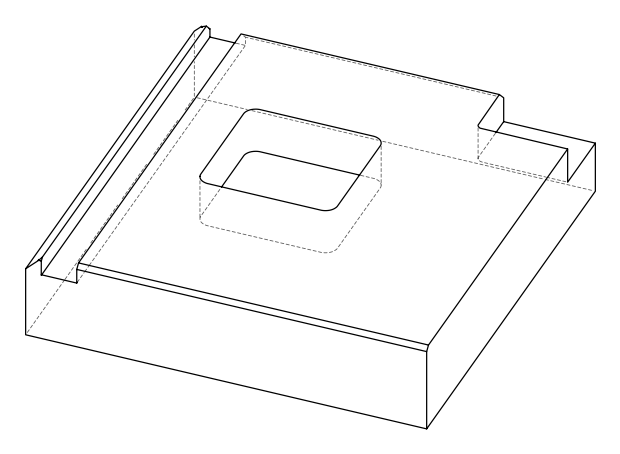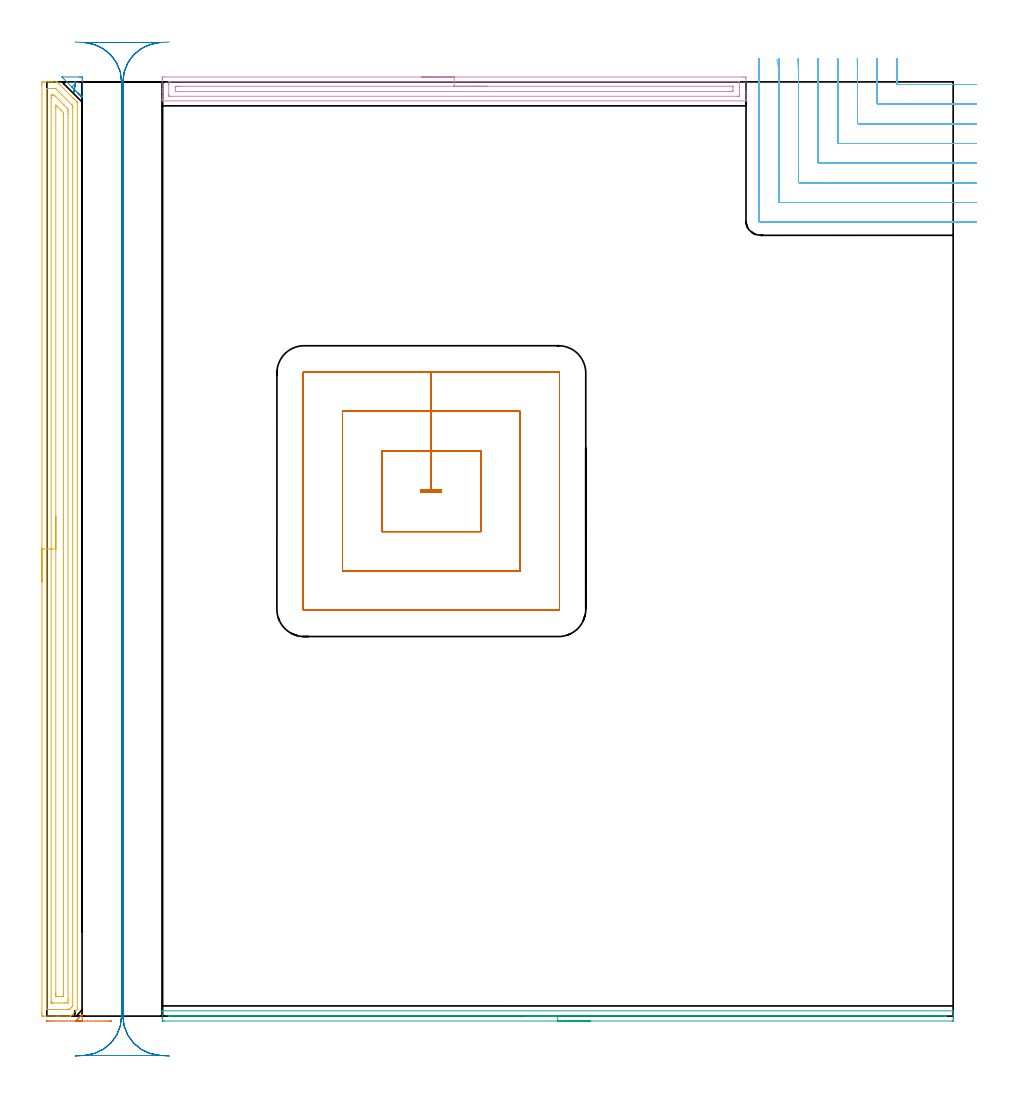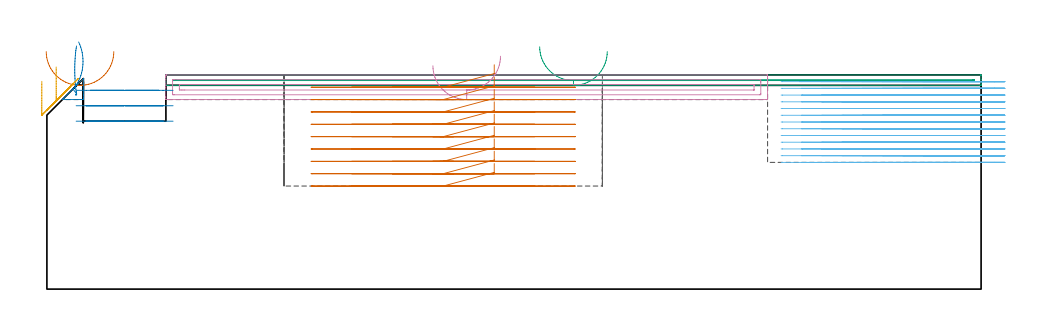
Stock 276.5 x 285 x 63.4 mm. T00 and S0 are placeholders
(PLAN: 8 operations, 3 tool changes, 53.4 min)
(1 AREA_MILL | FG_CHAMFER_SURFACE | UGT0205_001 | 0.16 min | 44 mm3)
(2 AREA_MILL_1 | FG_CHAMFER_SURFACE_1 | UGT0205_001 | 0.24 min | 387 mm3)
(3 AREA_MILL_2 | FG_CHAMFER_SURFACE_2 | UGT0205_001 | 4 min | 1171 mm3)
(4 AREA_MILL_3 | FG_CHAMFER_SURFACE_3 | UGT0205_001 | 4.47 min | 4991 mm3)
(5 AREA_MILL_4 | FG_CHAMFER_SURFACE_4 | UGT0205_001 | 9.31 min | 19926 mm3)
(6 MILL_CORNER_NOTCH_RECTANGULAR | CORNER_NOTCH_RECTANGULAR | NXT0201_009 | Follow Part, ap 2, ae 75% | 17.67 min | 76385 mm3)
(7 MILL_RECTANGULAR_POCKET | POCKET_RECTANGULAR_STRAIGHT | NXT0201_012 | Follow Part, ap 4, ae 75% | 13.41 min | 272989 mm3)
(8 MILL_RECTANGULAR_SLOT | SLOT_RECTANGULAR | UGT0201_106 | Follow Part, ap 6, ae 75% | 4.09 min | 94850 mm3)
(TOOL UGT0205_001 | Chamfer Mill 20 x 3 x 45 deg. | D20 FL50 Z2)
(TOOL NXT0201_009 | ENDMILL 8mm [2P460-0800-NA 1630] | D8 FL26 Z6)
(TOOL NXT0201_012 | ENDMILL 16mm [2P460-1600-NA 1630] | D16 FL38 Z6)
(TOOL UGT0201_106 | End Mill 24 mm | D24 FL25 Z2)
(OP 1 AREA_MILL)
G17 G21 G94 G90
T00 M6
G54
G17 G0 G90 X19.8 Y-1.5 S1061 M3
G43 Z73.4 H0
Z70.3
G94 G1 X19.762 Z69.428 F250.
X19.648 Z68.563
X19.459 Z67.712
X19.197 Z66.88
X18.863 Z66.074
X18.46 Z65.3
X17.992 Z64.564
X17.461 Z63.872
X16.871 Z63.229
X16.228 Z62.639
X15.536 Z62.108
X14.8 Z61.64
X14.026 Z61.237
X13.22 Z60.903
X12.388 Z60.641
X11.537 Z60.452
X10.672 Z60.338
X9.8 Z60.3
X9.016
X8.817 Y-1.495 Z60.303
X8.872 Y-1.435 Z60.363
X9.059 Y-1.241 Z60.559
X9.169 Y-1.132 Z60.668
X9.308 Y-0.992 Z60.805
X9.356 Y-0.945 Z60.854
X9.556 Y-0.745 Z61.054
X9.603 Y-0.697 Z61.1
X9.652 Y-0.649 Z61.15
X9.852 Y-0.45 Z61.349
X9.899 Y-0.402 Z61.395
X9.948 Y-0.354 Z61.445
X10.147 Y-0.155 Z61.644
X10.195 Y-0.107 Z61.69
X10.245 Y-0.058 Z61.741
X10.391 Y0.088 Z61.888
X10.497 Y0.188 Z61.988
X10.57 Y0.254 Z62.053
X10.689 Y0.328 Z62.127
X10.793 Y0.389 Z62.186
X10.798 Y0.333 Z62.131
X10.799 Y0.188 Z61.987
X10.8 Y0.041 Z61.839
Y-1.437 Z60.362
X10.79 Y-1.495 Z60.304
X10.784 Y-1.5 Z60.3
X10.689
X9.8
X8.928 Z60.338
X8.064 Z60.452
X7.212 Z60.641
X6.38 Z60.903
X5.574 Z61.237
X4.8 Z61.64
X4.064 Z62.109
X3.372 Z62.64
X2.729 Z63.229
X2.14 Z63.872
X1.609 Z64.564
X1.14 Z65.3
X0.737 Z66.074
X0.403 Z66.88
X0.141 Z67.712
X-0.048 Z68.564
X-0.162 Z69.429
X-0.2 Z70.3
G0 Z73.4
M5
M2
(OP 2 AREA_MILL_1)
G17 G21 G94 G90
T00 M6
G54
G17 G0 G90 X9.391 Y281.709 S1061 M3
G43 Z73.4 H0
Z73.138
G94 G1 X9.725 Y281.375 Z72.405 F250.
X10.012 Y281.088 Z71.633
X10.251 Y280.849 Z70.828
X10.439 Y280.661 Z69.998
X10.575 Y280.525 Z69.147
X10.659 Y280.441 Z68.282
X10.689 Y280.412 Z67.411
X10.664 Y280.436 Z66.539
X10.587 Y280.513 Z65.674
X10.456 Y280.644 Z64.821
X10.273 Y280.827 Z63.988
X10.04 Y281.06 Z63.181
X9.757 Y281.343 Z62.405
X9.428 Y281.672 Z61.667
X9.055 Y282.045 Z60.972
X8.641 Y282.459 Z60.327
X8.188 Y282.912 Z59.734
X7.7 Y283.4 Z59.2
X4.761 Y286.34 Z56.259
X4.621 Y286.486 Z56.111
X4.613 Y286.497 Z56.1
X4.756 Y286.5
X9.89
X10.345
X10.796 Y286.496 Z56.098
X10.797 Y286.495 Z56.1
X10.8 Y286.045 Z56.548
Y285.191 Z57.408
X10.799 Y280.328 Z62.272
X10.792 Y280.311 Z62.289
X10.79 Y280.309 Z62.29
X7.7 Y283.4 Z59.2
X8.794 Y284.775 Z57.825
X8.757 Y284.805 Z57.795
X8.67 Y284.884 Z57.716
X8.582 Y284.968 Z57.632
X8.512 Y285.038 Z57.562
X8.497 Y285.054 Z57.546
X8.486 Y285.07 Z57.53
X8.483 Y285.079 Z57.521
X8.488 Y285.081 Z57.519
X8.582 Y285.085 Z57.515
X8.66
X8.763 Y285.081 Z57.519
X8.784 Y285.079 Z57.521
X8.791 Y285.07 Z57.53
X8.797 Y285.051 Z57.549
X8.799 Y285.03 Z57.57
X8.8 Y284.945 Z57.655
X8.798 Y284.842 Z57.758
X8.795 Y284.782 Z57.818
X8.794 Y284.775 Z57.825
X8.685 Y284.19 Z58.464
X8.587 Y283.662 Z59.151
X8.5 Y283.195 Z59.883
X8.425 Y282.793 Z60.653
X8.362 Y282.458 Z61.456
X8.313 Y282.193 Z62.286
X8.277 Y282. Z63.136
X8.255 Y281.881 Z64.
X8.247 Y281.836 Z64.871
X8.252 Y281.866 Z65.743
X8.272 Y281.971 Z66.609
X8.305 Y282.149 Z67.462
X8.352 Y282.4 Z68.296
X8.412 Y282.722 Z69.105
X8.484 Y283.111 Z69.882
X8.569 Y283.566 Z70.622
X8.665 Y284.082 Z71.319
X8.772 Y284.656 Z71.967
G0 Z73.4
M5
M2
(OP 3 AREA_MILL_2)
G17 G21 G94 G90
T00 M6
G54
G17 G0 G90 X165.85 Y-1.5 S1061 M3
G43 Z73.4 H0
Z70.3
G94 G1 X165.812 Z69.428 F250.
X165.698 Z68.564
X165.509 Z67.712
X165.247 Z66.88
X164.913 Z66.074
X164.51 Z65.3
X164.042 Z64.564
X163.51 Z63.872
X162.921 Z63.229
X162.278 Z62.64
X161.586 Z62.109
X160.85 Z61.64
X160.076 Z61.237
X159.27 Z60.903
X158.438 Z60.641
X157.586 Z60.452
X156.722 Z60.338
X155.85 Z60.3
X35.806
X35.488 Y-1.499 Z60.301
X35.235 Y-1.494 Z60.304
X35.205 Y-1.491 Z60.306
X35.2 Y-1.251 Z60.546
Y-0.695 Z61.102
Y-0.384 Z61.412
Y0.239 Z62.038
Y1.421 Z63.22
X35.201 Y1.511 Z63.303
X35.204 Y1.555 Z63.347
X35.21 Y1.597 Z63.388
X35.36 Y1.6 Z63.4
X276.34
X276.49 Y1.597 Z63.388
X276.497 Y1.512 Z63.304
X276.5 Y1.421 Z63.22
Y0.239 Z62.038
Y-0.384 Z61.412
Y-0.695 Z61.102
X276.497 Y-1.251 Z60.546
X276.495 Y-1.491 Z60.306
X276.465 Y-1.494 Z60.304
X276.212 Y-1.5 Z60.3
X155.85
Y-0.086 Z61.714
X37.591 Y-0.085 Z61.715
X37.283 Y-0.084 Z61.716
X37.232 Y-0.081 Z61.719
X37.212 Y-0.079 Z61.721
X37.21 Y-0.07 Z61.73
X37.204 Y-0.007 Z61.793
X37.21 Y0.179 Z61.979
X37.395 Y0.182 Z61.982
X37.591 Y0.184 Z61.984
X37.898 Y0.185 Z61.985
X38.177 Y0.186 Z61.986
X274.109 Y0.185 Z61.985
X274.417 Y0.184 Z61.984
X274.468 Y0.181 Z61.981
X274.488 Y0.179 Z61.979
X274.491 Y0.17 Z61.97
X274.498 Y0.105 Z61.905
X274.496 Y-0.048 Z61.752
X274.492 Y-0.074 Z61.726
X274.489 Y-0.079 Z61.721
X274.475 Y-0.081 Z61.719
X274.388 Y-0.084 Z61.716
X274.109 Y-0.085 Z61.715
X273.802 Y-0.086 Z61.714
X155.85
X154.978 Z61.752
X154.114 Z61.866
X153.262 Z62.055
X152.43 Z62.317
X151.624 Z62.651
X150.85 Z63.054
X150.114 Z63.523
X149.422 Z64.054
X148.779 Z64.643
X148.19 Z65.286
X147.658 Z65.979
X147.19 Z66.714
X146.787 Z67.488
X146.453 Z68.294
X146.191 Z69.126
X146.002 Z69.978
X145.888 Z70.843
X145.85 Z71.714
G0 Z73.4
M5
M2
(OP 4 AREA_MILL_3)
G17 G21 G94 G90
T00 M6
G54
G17 G0 G90 X114.25 Y286.5 S1061 M3
G43 Z73.4 H0
Z66.1
G94 G1 X114.288 Z65.228 F250.
X114.402 Z64.364
X114.591 Z63.512
X114.853 Z62.68
X115.187 Z61.874
X115.59 Z61.1
X116.058 Z60.364
X116.59 Z59.672
X117.179 Z59.029
X117.822 Z58.44
X118.514 Z57.909
X119.25 Z57.44
X120.024 Z57.037
X120.83 Z56.703
X121.662 Z56.441
X122.513 Z56.252
X123.378 Z56.138
X124.25 Z56.1
X212.138
X212.683 Y286.499 Z56.101
X213.223 Y286.494 Z56.103
X213.292 Y286.491 Z56.106
X213.3 Y285.958 Z56.639
Y282.406 Z60.188
Y281.856 Z60.741
Y281.518 Z61.078
Y280.968 Z61.628
Y280.63 Z61.965
Y279.953 Z62.646
Y279.613 Z62.986
Y279.237 Z63.354
X213.291 Y279.203 Z63.388
X213.13 Y279.2 Z63.4
X35.37
X35.21 Y279.203 Z63.388
X35.207 Y279.236 Z63.356
X35.2 Y279.613 Z62.987
Y279.954 Z62.646
Y280.63 Z61.965
Y281.856 Z60.741
Y282.406 Z60.188
Y283.019 Z59.576
Y285.683 Z56.914
X35.202 Y285.958 Z56.639
X35.208 Y286.491 Z56.106
X35.277 Y286.494 Z56.103
X35.817 Y286.5 Z56.1
X124.25
Y285.086 Z57.514
X210.897 Y285.085 Z57.515
X211.29 Y285.07 Z57.53
X211.299 Y284.67 Z57.93
X211.3 Y281.518 Z61.082
X211.299 Y281.118 Z61.482
X211.29 Y280.63 Z61.97
X210.912 Y280.615 Z61.985
X210.897 Y280.614 Z61.986
X37.603 Y280.615 Z61.985
X37.21 Y280.63 Z61.97
X37.201 Y281.03 Z61.57
X37.2 Y284.182 Z58.418
X37.201 Y284.582 Z58.018
X37.21 Y285.07 Z57.53
X37.588 Y285.085 Z57.515
X37.603 Y285.086 Z57.514
X124.25
Y283.671 Z58.929
X209.11
X209.237 Y283.67 Z58.93
X209.281 Y283.667 Z58.933
X209.287 Y283.666 Z58.934
X209.291 Y283.653 Z58.947
X209.296 Y283.608 Z58.992
X209.299 Y283.483 Z59.117
Y282.406 Z60.194
X209.297 Y282.22 Z60.38
X209.29 Y282.036 Z60.564
X209.11 Y282.034 Z60.566
X208.595 Y282.03 Z60.57
X208.217 Y282.029 Z60.571
X207.703 Y282.028 Z60.572
X39.39 Y282.029 Z60.571
X39.263 Y282.03 Z60.57
X39.219 Y282.033 Z60.567
X39.213 Y282.034 Z60.566
X39.209 Y282.047 Z60.553
X39.204 Y282.092 Z60.508
X39.201 Y282.217 Z60.383
Y283.294 Z59.306
X39.203 Y283.48 Z59.12
X39.21 Y283.664 Z58.936
X39.39 Y283.666 Z58.934
X39.905 Y283.67 Z58.93
X40.283 Y283.671 Z58.929
X40.797 Y283.672 Z58.928
X124.25 Y283.671 Z58.929
X125.122 Z58.967
X125.986 Z59.08
X126.838 Z59.269
X127.67 Z59.532
X128.476 Z59.865
X129.25 Z60.268
X129.986 Z60.737
X130.678 Z61.268
X131.321 Z61.857
X131.91 Z62.501
X132.441 Z63.193
X132.91 Z63.929
X133.313 Z64.702
X133.647 Z65.508
X133.909 Z66.34
X134.098 Z67.192
X134.212 Z68.057
X134.25 Z68.929
G0 Z73.4
M5
M2
(OP 5 AREA_MILL_4)
G17 G21 G94 G90
T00 M6
G54
G17 G0 G90 X-1.5 Y132.5 S1061 M3
G43 Z73.4 H0
Z61.5
G94 G1 Y132.538 Z60.628 F250.
Y132.652 Z59.764
Y132.841 Z58.912
Y133.103 Z58.08
Y133.437 Z57.274
Y133.84 Z56.5
Y134.308 Z55.764
Y134.84 Z55.072
Y135.429 Z54.429
Y136.072 Z53.84
Y136.764 Z53.308
Y137.5 Z52.84
Y138.274 Z52.437
Y139.08 Z52.103
Y139.912 Z51.841
Y140.764 Z51.652
Y141.628 Z51.538
Y142.5 Z51.5
Y284.03
X-1.499 Y284.395 Z51.501
X-1.493 Y284.915 Z51.503
X-1.491 Y284.992 Z51.505
X-0.976 Y285. Z52.019
X-0.691 Z52.304
X-0.09 Z52.904
X0.481 Z53.478
X0.797 Z53.793
X1.368 Z54.364
X1.683 Z54.678
X2.999 Z55.998
X3.096 Y284.999 Z56.094
X3.109 Y284.99 Z56.107
X3.308 Y284.792 Z56.307
X3.408 Y284.692 Z56.407
X7.948 Y280.152 Z60.948
X8.333 Y279.769 Z61.329
X8.818 Y279.282 Z61.818
X9.061 Y279.04 Z62.058
X9.22 Y278.883 Z62.215
X9.255 Y278.844 Z62.251
X9.296 Y278.795 Z62.289
X9.3 Y278.595 Z62.3
Y2.39
X9.293 Y1.998 Z62.293
X9.273 Y1.973 Z62.273
X7.608 Y0.308 Z60.607
X7.446 Y0.145 Z60.443
X7.31 Y0.01 Z60.307
X7.296 Y0.001 Z60.294
X6.973 Y0. Z59.973
X6.117 Z59.111
X4.028 Z57.025
X3.457 Z56.451
X2.856 Z55.851
X-0.976 Y0.001 Z52.021
X-1.208 Y0.003 Z51.789
X-1.492 Y0.008 Z51.506
X-1.494 Y0.084 Z51.504
X-1.498 Y0.605 Z51.502
X-1.5 Y1.132 Z51.5
Y142.5
X-0.086 Z52.914
Y282.606
X-0.084 Y282.832 Z52.916
X-0.081 Y282.943 Z52.919
X-0.079 Y282.989 Z52.921
X0.022 Y282.992 Z53.022
X0.411 Y282.999 Z53.411
X2.184 Z55.184
X2.57 Y282.994 Z55.57
X2.625 Y282.99 Z55.625
X2.655 Y282.983 Z55.655
X2.684 Y282.957 Z55.684
X2.803 Y282.844 Z55.803
X3.04 Y282.61 Z56.04
X7.502 Y278.148 Z60.502
X7.669 Y277.977 Z60.669
X7.801 Y277.838 Z60.801
X7.879 Y277.754 Z60.879
X7.88 Y277.703 Z60.88
X7.886 Y277.26 Z60.886
Y3.286
X7.879 Y3.065 Z60.879
X7.75 Y2.912 Z60.75
X7.563 Y2.719 Z60.563
X7.24 Y2.39 Z60.24
X7.121 Y2.271 Z60.121
X7.003 Y2.156 Z60.003
X6.869 Y2.031 Z59.869
X6.845 Y2.01 Z59.845
X6.816 Y2.006 Z59.816
X6.753 Y2.003 Z59.753
X6.503 Y2. Z59.503
X0.297 Y2.001 Z53.297
X0.052 Y2.005 Z53.052
X-0.045 Y2.009 Z52.955
X-0.079 Y2.013 Z52.921
X-0.081 Y2.059 Z52.919
X-0.084 Y2.167 Z52.916
X-0.086 Y2.386 Z52.914
Y142.5
X1.328 Z54.328
X1.329 Y279.933 Z54.329
X1.331 Y280.288 Z54.331
X1.336 Y280.825 Z54.336
X1.343 Y280.99 Z54.343
X1.513 Y280.997 Z54.513
X1.683 Y280.998 Z54.683
X1.857 Y280.996 Z54.857
X2.2 Y280.989 Z55.2
X2.372 Y280.825 Z55.372
X2.57 Y280.63 Z55.57
X3.268 Y279.933 Z56.268
X5.23 Y277.971 Z58.23
X5.944 Y277.256 Z58.944
X6.117 Y277.079 Z59.117
X6.465 Y276.715 Z59.465
X6.468 Y276.363 Z59.468
X6.47 Y276.007 Z59.47
X6.471 Y275.471 Z59.471
X6.472 Y275.113 Z59.472
X6.471 Y5.067 Z59.471
X6.47 Y4.711 Z59.47
X6.466 Y4.175 Z59.466
X6.465 Y4.09 Z59.465
X6.419 Y4.031 Z59.419
X6.281 Y4.009 Z59.281
X6.117 Y4.005 Z59.117
X5.403 Y4. Z58.403
X5.23 Z58.23
X3.63 Z56.63
X1.857 Z54.857
X1.683 Y4.002 Z54.683
X1.51 Y4.005 Z54.51
X1.395 Y4.01 Z54.395
X1.335 Y4.021 Z54.335
X1.333 Y4.056 Z54.333
X1.331 Y4.175 Z54.331
X1.329 Y4.532 Z54.329
X1.328 Y142.5 Z54.328
X2.743 Z55.743
Y277.081
X2.744 Y277.256 Z55.744
X2.75 Y277.967 Z55.75
X3.457 Y277.293 Z56.457
X3.495 Y277.256 Z56.495
X4.343 Y276.407 Z57.343
X4.386 Y276.363 Z57.386
X5.05 Y275.652 Z58.05
X5.057 Y274.578 Z58.057
Y6.852
X5.055 Y6.136 Z58.055
X5.052 Y6.032 Z58.052
X5.05 Y6.01 Z58.05
X5.03 Y6.007 Z58.03
X4.978 Y6.004 Z57.978
X4.766 Y6.001 Z57.766
X3.02 Z56.02
X2.823 Y6.003 Z55.823
X2.773 Y6.006 Z55.773
X2.753 Y6.01 Z55.753
X2.749 Y6.021 Z55.749
X2.748 Y6.088 Z55.748
X2.743 Y6.678 Z55.743
Y6.852
Y142.5
Y143.372 Z55.781
Y144.236 Z55.895
Y145.088 Z56.083
Y145.92 Z56.346
Y146.726 Z56.68
Y147.5 Z57.082
Y148.236 Z57.551
Y148.928 Z58.082
Y149.571 Z58.672
Y150.16 Z59.315
Y150.692 Z60.007
Y151.16 Z60.743
Y151.563 Z61.516
Y151.897 Z62.322
Y152.159 Z63.154
Y152.348 Z64.006
Y152.462 Z64.871
Y152.5 Z65.743
G0 Z73.4
M5
M2
(OP 6 MILL_CORNER_NOTCH_RECTANGULAR)
G17 G21 G94 G90
T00 M6
G54
G17 G0 G90 X259.217 Y291.999 S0 M3
G43 Z73.4 H1
Z61.408
G94 G1 X259.288 Y289. F250.
G2 X259.3 Y287.999 R42. F500.
G1 Y284.597
G3 X259.697 Y284.2 R0.4
G1 X280.5
X283.5 F250.
G0 Z73.4
X253.203 Y291.999
Z61.408
G1 X253.286 Y289.
G2 X253.3 Y287.999 R36. F500.
G1 Y278.597
G3 X253.697 Y278.2 R0.4
G1 X280.5
X283.5 F250.
G0 Z73.4
X247.183 Y291.998
Z61.408
G1 X247.283 Y289.
G2 X247.3 Y287.999 R30. F500.
G1 Y272.597
G3 X247.697 Y272.2 R0.4
G1 X280.5
X283.5 F250.
G0 Z73.4
X241.154 Y291.997
Z61.408
G1 X241.279 Y289.
G2 X241.3 Y287.999 R24. F500.
G1 Y266.597
G3 X241.697 Y266.2 R0.4
G1 X280.5
X283.5 F250.
G0 Z73.4
X235.105 Y291.995
Z61.408
G1 X235.272 Y289.
G2 X235.3 Y287.999 R18. F500.
G1 Y260.597
G3 X235.697 Y260.2 R0.4
G1 X280.5
X283.5 F250.
G0 Z73.4
X229.008 Y291.99
Z61.408
G1 X229.258 Y289.
G2 X229.3 Y287.999 R12. F500.
G1 Y254.597
G3 X229.697 Y254.2 R0.4
G1 X280.5
X283.5 F250.
G0 Z73.4
X222.716 Y291.958
Z61.408
G1 X223.216 Y289.
G2 X223.3 Y287.999 R6. F500.
G1 Y248.597
G3 X223.697 Y248.2 R0.4
G1 X280.5
X283.5 F250.
G0 Z73.4
X217.3 Y290.999
Z61.408
G1 Y287.999
Y242.598 F500.
G3 X217.698 Y242.2 R0.4
G1 X280.5
X283.5 F250.
G0 Z73.4
X259.297 Y292.
Z59.416
G1 X259.3 Y289.
Y288.959 F500.
Y284.597
G3 X259.697 Y284.2 R0.4
G1 X280.5
X283.5 F250.
G0 Z73.4
X253.297 Y292.
Z59.416
G1 X253.3 Y289.
Y288.959 F500.
Y278.597
G3 X253.697 Y278.2 R0.4
G1 X280.5
X283.5 F250.
G0 Z73.4
X247.296 Y292.
Z59.416
G1 X247.3 Y289.
Y288.959 F500.
Y272.597
G3 X247.697 Y272.2 R0.4
G1 X280.5
X283.5 F250.
G0 Z73.4
X241.295 Y292.
Z59.416
G1 X241.3 Y289.
Y288.959 F500.
Y266.597
G3 X241.697 Y266.2 R0.4
G1 X280.5
X283.5 F250.
G0 Z73.4
X235.293 Y292.
Z59.416
G1 X235.3 Y289.
Y288.959 F500.
Y260.597
G3 X235.697 Y260.2 R0.4
G1 X280.5
X283.5 F250.
G0 Z73.4
X229.29 Y292.
Z59.416
G1 X229.3 Y289.
Y288.959 F500.
Y254.597
G3 X229.697 Y254.2 R0.4
G1 X280.5
X283.5 F250.
G0 Z73.4
X223.279 Y292.
Z59.416
G1 X223.3 Y289.
Y288.959 F500.
Y248.597
G3 X223.697 Y248.2 R0.4
G1 X280.5
X283.5 F250.
G0 Z73.4
X217.3 Y291.959
Z59.416
G1 Y288.959
Y242.598 F500.
G3 X217.698 Y242.2 R0.4
G1 X280.5
X283.5 F250.
G0 Z73.4
X259.3 Y292.
Z57.423
G1 Y289.
Y284.597 F500.
G3 X259.697 Y284.2 R0.4
G1 X280.5
X283.5 F250.
G0 Z73.4
X253.3 Y292.
Z57.423
G1 Y289.
Y278.597 F500.
G3 X253.697 Y278.2 R0.4
G1 X280.5
X283.5 F250.
G0 Z73.4
X247.3 Y292.
Z57.423
G1 Y289.
Y272.597 F500.
G3 X247.697 Y272.2 R0.4
G1 X280.5
X283.5 F250.
G0 Z73.4
X241.3 Y292.
Z57.423
G1 Y289.
Y266.597 F500.
G3 X241.697 Y266.2 R0.4
G1 X280.5
X283.5 F250.
G0 Z73.4
X235.3 Y292.
Z57.423
G1 Y289.
Y260.597 F500.
G3 X235.697 Y260.2 R0.4
G1 X280.5
X283.5 F250.
G0 Z73.4
X229.3 Y292.
Z57.423
G1 Y289.
Y254.597 F500.
G3 X229.697 Y254.2 R0.4
G1 X280.5
X283.5 F250.
G0 Z73.4
X223.3 Y292.
Z57.423
G1 Y289.
Y248.597 F500.
G3 X223.697 Y248.2 R0.4
G1 X280.5
X283.5 F250.
G0 Z73.4
X217.3 Y292.
Z57.423
G1 Y289.
Y242.598 F500.
G3 X217.698 Y242.2 R0.4
G1 X280.5
X283.5 F250.
G0 Z73.4
X259.3 Y292.
Z55.431
G1 Y289.
Y284.597 F500.
G3 X259.697 Y284.2 R0.4
G1 X280.5
X283.5 F250.
G0 Z73.4
X253.3 Y292.
Z55.431
G1 Y289.
Y278.597 F500.
G3 X253.697 Y278.2 R0.4
G1 X280.5
X283.5 F250.
G0 Z73.4
X247.3 Y292.
Z55.431
G1 Y289.
Y272.597 F500.
G3 X247.697 Y272.2 R0.4
G1 X280.5
X283.5 F250.
G0 Z73.4
X241.3 Y292.
Z55.431
G1 Y289.
Y266.597 F500.
G3 X241.697 Y266.2 R0.4
G1 X280.5
X283.5 F250.
G0 Z73.4
X235.3 Y292.
Z55.431
G1 Y289.
Y260.597 F500.
G3 X235.697 Y260.2 R0.4
G1 X280.5
X283.5 F250.
G0 Z73.4
X229.3 Y292.
Z55.431
G1 Y289.
Y254.597 F500.
G3 X229.697 Y254.2 R0.4
G1 X280.5
X283.5 F250.
G0 Z73.4
X223.3 Y292.
Z55.431
G1 Y289.
Y248.597 F500.
G3 X223.697 Y248.2 R0.4
G1 X280.5
X283.5 F250.
G0 Z73.4
X217.3 Y292.
Z55.431
G1 Y289.
Y242.598 F500.
G3 X217.698 Y242.2 R0.4
G1 X280.5
X283.5 F250.
G0 Z73.4
X259.3 Y292.
Z53.439
G1 Y289.
Y284.597 F500.
G3 X259.697 Y284.2 R0.4
G1 X280.5
X283.5 F250.
G0 Z73.4
X253.3 Y292.
Z53.439
G1 Y289.
Y278.597 F500.
G3 X253.697 Y278.2 R0.4
G1 X280.5
X283.5 F250.
G0 Z73.4
X247.3 Y292.
Z53.439
G1 Y289.
Y272.597 F500.
G3 X247.697 Y272.2 R0.4
G1 X280.5
X283.5 F250.
G0 Z73.4
X241.3 Y292.
Z53.439
G1 Y289.
Y266.597 F500.
G3 X241.697 Y266.2 R0.4
G1 X280.5
X283.5 F250.
G0 Z73.4
X235.3 Y292.
Z53.439
G1 Y289.
Y260.597 F500.
G3 X235.697 Y260.2 R0.4
G1 X280.5
X283.5 F250.
G0 Z73.4
X229.3 Y292.
Z53.439
G1 Y289.
Y254.597 F500.
G3 X229.697 Y254.2 R0.4
G1 X280.5
X283.5 F250.
G0 Z73.4
X223.3 Y292.
Z53.439
G1 Y289.
Y248.597 F500.
G3 X223.697 Y248.2 R0.4
G1 X280.5
X283.5 F250.
G0 Z73.4
X217.3 Y292.
Z53.439
G1 Y289.
Y242.598 F500.
G3 X217.698 Y242.2 R0.4
G1 X280.5
X283.5 F250.
G0 Z73.4
X259.3 Y292.
Z51.446
G1 Y289.
Y284.597 F500.
G3 X259.697 Y284.2 R0.4
G1 X280.5
X283.5 F250.
G0 Z73.4
X253.3 Y292.
Z51.446
G1 Y289.
Y278.597 F500.
G3 X253.697 Y278.2 R0.4
G1 X280.5
X283.5 F250.
G0 Z73.4
X247.3 Y292.
Z51.446
G1 Y289.
Y272.597 F500.
G3 X247.697 Y272.2 R0.4
G1 X280.5
X283.5 F250.
G0 Z73.4
X241.3 Y292.
Z51.446
G1 Y289.
Y266.597 F500.
G3 X241.697 Y266.2 R0.4
G1 X280.5
X283.5 F250.
G0 Z73.4
X235.3 Y292.
Z51.446
G1 Y289.
Y260.597 F500.
G3 X235.697 Y260.2 R0.4
G1 X280.5
X283.5 F250.
G0 Z73.4
X229.3 Y292.
Z51.446
G1 Y289.
Y254.597 F500.
G3 X229.697 Y254.2 R0.4
G1 X280.5
X283.5 F250.
G0 Z73.4
X223.3 Y292.
Z51.446
G1 Y289.
Y248.597 F500.
G3 X223.697 Y248.2 R0.4
G1 X280.5
X283.5 F250.
G0 Z73.4
X217.3 Y292.
Z51.446
G1 Y289.
Y242.598 F500.
G3 X217.698 Y242.2 R0.4
G1 X280.5
X283.5 F250.
G0 Z73.4
X259.3 Y292.
Z49.454
G1 Y289.
Y284.597 F500.
G3 X259.697 Y284.2 R0.4
G1 X280.5
X283.5 F250.
G0 Z73.4
X253.3 Y292.
Z49.454
G1 Y289.
Y278.597 F500.
G3 X253.697 Y278.2 R0.4
G1 X280.5
X283.5 F250.
G0 Z73.4
X247.3 Y292.
Z49.454
G1 Y289.
Y272.597 F500.
G3 X247.697 Y272.2 R0.4
G1 X280.5
X283.5 F250.
G0 Z73.4
X241.3 Y292.
Z49.454
G1 Y289.
Y266.597 F500.
G3 X241.697 Y266.2 R0.4
G1 X280.5
X283.5 F250.
G0 Z73.4
X235.3 Y292.
Z49.454
G1 Y289.
Y260.597 F500.
G3 X235.697 Y260.2 R0.4
G1 X280.5
X283.5 F250.
G0 Z73.4
X229.3 Y292.
Z49.454
G1 Y289.
Y254.597 F500.
G3 X229.697 Y254.2 R0.4
G1 X280.5
X283.5 F250.
G0 Z73.4
X223.3 Y292.
Z49.454
G1 Y289.
Y248.597 F500.
G3 X223.697 Y248.2 R0.4
G1 X280.5
X283.5 F250.
G0 Z73.4
X217.3 Y292.
Z49.454
G1 Y289.
Y242.598 F500.
G3 X217.698 Y242.2 R0.4
G1 X280.5
X283.5 F250.
G0 Z73.4
X259.3 Y292.
Z47.462
G1 Y289.
Y284.597 F500.
G3 X259.697 Y284.2 R0.4
G1 X280.5
X283.5 F250.
G0 Z73.4
X253.3 Y292.
Z47.462
G1 Y289.
Y278.597 F500.
G3 X253.697 Y278.2 R0.4
G1 X280.5
X283.5 F250.
G0 Z73.4
X247.3 Y292.
Z47.462
G1 Y289.
Y272.597 F500.
G3 X247.697 Y272.2 R0.4
G1 X280.5
X283.5 F250.
G0 Z73.4
X241.3 Y292.
Z47.462
G1 Y289.
Y266.597 F500.
G3 X241.697 Y266.2 R0.4
G1 X280.5
X283.5 F250.
G0 Z73.4
X235.3 Y292.
Z47.462
G1 Y289.
Y260.597 F500.
G3 X235.697 Y260.2 R0.4
G1 X280.5
X283.5 F250.
G0 Z73.4
X229.3 Y292.
Z47.462
G1 Y289.
Y254.597 F500.
G3 X229.697 Y254.2 R0.4
G1 X280.5
X283.5 F250.
G0 Z73.4
X223.3 Y292.
Z47.462
G1 Y289.
Y248.597 F500.
G3 X223.697 Y248.2 R0.4
G1 X280.5
X283.5 F250.
G0 Z73.4
X217.3 Y292.
Z47.462
G1 Y289.
Y242.598 F500.
G3 X217.698 Y242.2 R0.4
G1 X280.5
X283.5 F250.
G0 Z73.4
X259.3 Y292.
Z45.469
G1 Y289.
Y284.597 F500.
G3 X259.697 Y284.2 R0.4
G1 X280.5
X283.5 F250.
G0 Z73.4
X253.3 Y292.
Z45.469
G1 Y289.
Y278.597 F500.
G3 X253.697 Y278.2 R0.4
G1 X280.5
X283.5 F250.
G0 Z73.4
X247.3 Y292.
Z45.469
G1 Y289.
Y272.597 F500.
G3 X247.697 Y272.2 R0.4
G1 X280.5
X283.5 F250.
G0 Z73.4
X241.3 Y292.
Z45.469
G1 Y289.
Y266.597 F500.
G3 X241.697 Y266.2 R0.4
G1 X280.5
X283.5 F250.
G0 Z73.4
X235.3 Y292.
Z45.469
G1 Y289.
Y260.597 F500.
G3 X235.697 Y260.2 R0.4
G1 X280.5
X283.5 F250.
G0 Z73.4
X229.3 Y292.
Z45.469
G1 Y289.
Y254.597 F500.
G3 X229.697 Y254.2 R0.4
G1 X280.5
X283.5 F250.
G0 Z73.4
X223.3 Y292.
Z45.469
G1 Y289.
Y248.597 F500.
G3 X223.697 Y248.2 R0.4
G1 X280.5
X283.5 F250.
G0 Z73.4
X217.3 Y292.
Z45.469
G1 Y289.
Y242.598 F500.
G3 X217.698 Y242.2 R0.4
G1 X280.5
X283.5 F250.
G0 Z73.4
X259.3 Y292.
Z43.477
G1 Y289.
Y284.596 F500.
G3 X259.696 Y284.2 R0.4
G1 X280.5
X283.5 F250.
G0 Z73.4
X253.3 Y292.
Z43.477
G1 Y289.
Y278.597 F500.
G3 X253.697 Y278.2 R0.4
G1 X280.5
X283.5 F250.
G0 Z73.4
X247.3 Y292.
Z43.477
G1 Y289.
Y272.597 F500.
G3 X247.697 Y272.2 R0.4
G1 X280.5
X283.5 F250.
G0 Z73.4
X241.3 Y292.
Z43.477
G1 Y289.
Y266.597 F500.
G3 X241.697 Y266.2 R0.4
G1 X280.5
X283.5 F250.
G0 Z73.4
X235.3 Y292.
Z43.477
G1 Y289.
Y260.597 F500.
G3 X235.697 Y260.2 R0.4
G1 X280.5
X283.5 F250.
G0 Z73.4
X229.3 Y292.
Z43.477
G1 Y289.
Y254.597 F500.
G3 X229.697 Y254.2 R0.4
G1 X280.5
X283.5 F250.
G0 Z73.4
X223.3 Y292.
Z43.477
G1 Y289.
Y248.597 F500.
G3 X223.697 Y248.2 R0.4
G1 X280.5
X283.5 F250.
G0 Z73.4
X217.3 Y292.
Z43.477
G1 Y289.
Y242.598 F500.
G3 X217.698 Y242.2 R0.4
G1 X280.5
X283.5 F250.
G0 Z73.4
X259.3 Y292.
Z41.485
G1 Y289.
Y284.596 F500.
G3 X259.696 Y284.2 R0.4
G1 X280.5
X283.5 F250.
G0 Z73.4
X253.3 Y292.
Z41.485
G1 Y289.
Y278.597 F500.
G3 X253.697 Y278.2 R0.4
G1 X280.5
X283.5 F250.
G0 Z73.4
X247.3 Y292.
Z41.485
G1 Y289.
Y272.597 F500.
G3 X247.697 Y272.2 R0.4
G1 X280.5
X283.5 F250.
G0 Z73.4
X241.3 Y292.
Z41.485
G1 Y289.
Y266.597 F500.
G3 X241.697 Y266.2 R0.4
G1 X280.5
X283.5 F250.
G0 Z73.4
X235.3 Y292.
Z41.485
G1 Y289.
Y260.597 F500.
G3 X235.697 Y260.2 R0.4
G1 X280.5
X283.5 F250.
G0 Z73.4
X229.3 Y292.
Z41.485
G1 Y289.
Y254.597 F500.
G3 X229.697 Y254.2 R0.4
G1 X280.5
X283.5 F250.
G0 Z73.4
X223.3 Y292.
Z41.485
G1 Y289.
Y248.597 F500.
G3 X223.697 Y248.2 R0.4
G1 X280.5
X283.5 F250.
G0 Z73.4
X217.3 Y292.
Z41.485
G1 Y289.
Y242.598 F500.
G3 X217.698 Y242.2 R0.4
G1 X280.5
X283.5 F250.
G0 Z73.4
X259.3 Y292.
Z39.492
G1 Y289.
Y284.596 F500.
G3 X259.696 Y284.2 R0.4
G1 X280.5
X283.5 F250.
G0 Z73.4
X253.3 Y292.
Z39.492
G1 Y289.
Y278.597 F500.
G3 X253.697 Y278.2 R0.4
G1 X280.5
X283.5 F250.
G0 Z73.4
X247.3 Y292.
Z39.492
G1 Y289.
Y272.597 F500.
G3 X247.697 Y272.2 R0.4
G1 X280.5
X283.5 F250.
G0 Z73.4
X241.3 Y292.
Z39.492
G1 Y289.
Y266.597 F500.
G3 X241.697 Y266.2 R0.4
G1 X280.5
X283.5 F250.
G0 Z73.4
X235.3 Y292.
Z39.492
G1 Y289.
Y260.597 F500.
G3 X235.697 Y260.2 R0.4
G1 X280.5
X283.5 F250.
G0 Z73.4
X229.3 Y292.
Z39.492
G1 Y289.
Y254.597 F500.
G3 X229.697 Y254.2 R0.4
G1 X280.5
X283.5 F250.
G0 Z73.4
X223.3 Y292.
Z39.492
G1 Y289.
Y248.597 F500.
G3 X223.697 Y248.2 R0.4
G1 X280.5
X283.5 F250.
G0 Z73.4
X217.3 Y292.
Z39.492
G1 Y289.
Y242.598 F500.
G3 X217.698 Y242.2 R0.4
G1 X280.5
X283.5 F250.
G0 Z73.4
X259.3 Y292.
Z37.5
G1 Y289.
Y284.596 F500.
G3 X259.696 Y284.2 R0.4
G1 X280.5
X283.5 F250.
G0 Z73.4
X253.3 Y292.
Z37.5
G1 Y289.
Y278.597 F500.
G3 X253.697 Y278.2 R0.4
G1 X280.5
X283.5 F250.
G0 Z73.4
X247.3 Y292.
Z37.5
G1 Y289.
Y272.597 F500.
G3 X247.697 Y272.2 R0.4
G1 X280.5
X283.5 F250.
G0 Z73.4
X241.3 Y292.
Z37.5
G1 Y289.
Y266.597 F500.
G3 X241.697 Y266.2 R0.4
G1 X280.5
X283.5 F250.
G0 Z73.4
X235.3 Y292.
Z37.5
G1 Y289.
Y260.597 F500.
G3 X235.697 Y260.2 R0.4
G1 X280.5
X283.5 F250.
G0 Z73.4
X229.3 Y292.
Z37.5
G1 Y289.
Y254.597 F500.
G3 X229.697 Y254.2 R0.4
G1 X280.5
X283.5 F250.
G0 Z73.4
X223.3 Y292.
Z37.5
G1 Y289.
Y248.597 F500.
G3 X223.697 Y248.2 R0.4
G1 X280.5
X283.5 F250.
G0 Z73.4
X217.3 Y292.
Z37.5
G1 Y289.
Y242.598 F500.
G3 X217.698 Y242.2 R0.4
G1 X280.5
X283.5 F250.
G0 Z73.4
M5
M2
(OP 7 MILL_RECTANGULAR_POCKET)
G17 G21 G94 G90
T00 M6
G54
G17 G0 G90 X132.4 Y162.761 S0 M3
G43 Z73.4 H1
Z66.4
G94 G1 Y172.5 Z63.791 F250.
X117.3 Z59.745
Y160.5
X114.2 F500.
Y159.8
X120.4
Y160.5
X117.3
Y172.5
X102.2
Y147.8
X132.4
Y172.5
X117.3
Y184.5
X90.2
Y135.8
X144.4
Y184.5
X117.3
Y196.5
X78.5
G3 X78.2 Y196.2 R0.3
G1 Y124.1
G3 X78.5 Y123.8 R0.3
G1 X156.1
G3 X156.4 Y124.1 R0.3
G1 Y196.2
G3 X156.1 Y196.5 R0.3
G1 X117.3
X116.3
G0 X132.4 Y162.761 Z62.745
G1 Y172.5 Z60.135 F250.
X117.3 Z56.089
Y160.5
X114.2 F500.
Y159.8
X120.4
Y160.5
X117.3
Y172.5
X102.2
Y147.8
X132.4
Y172.5
X117.3
Y184.5
X90.2
Y135.8
X144.4
Y184.5
X117.3
Y196.5
X78.5
G3 X78.2 Y196.2 R0.3
G1 Y124.1
G3 X78.5 Y123.8 R0.3
G1 X156.1
G3 X156.4 Y124.1 R0.3
G1 Y196.2
G3 X156.1 Y196.5 R0.3
G1 X117.3
X116.3
G0 X132.4 Y162.761 Z59.089
G1 Y172.5 Z56.48 F250.
X117.3 Z52.433
Y160.5
X114.2 F500.
Y159.8
X120.4
Y160.5
X117.3
Y172.5
X102.2
Y147.8
X132.4
Y172.5
X117.3
Y184.5
X90.2
Y135.8
X144.4
Y184.5
X117.3
Y196.5
X78.5
G3 X78.2 Y196.2 R0.3
G1 Y124.1
G3 X78.5 Y123.8 R0.3
G1 X156.1
G3 X156.4 Y124.1 R0.3
G1 Y196.2
G3 X156.1 Y196.5 R0.3
G1 X117.3
X116.3
G0 X132.4 Y162.761 Z55.433
G1 Y172.5 Z52.824 F250.
X117.3 Z48.778
Y160.5
X114.2 F500.
Y159.8
X120.4
Y160.5
X117.3
Y172.5
X102.2
Y147.8
X132.4
Y172.5
X117.3
Y184.5
X90.2
Y135.8
X144.4
Y184.5
X117.3
Y196.5
X78.5
G3 X78.2 Y196.2 R0.3
G1 Y124.1
G3 X78.5 Y123.8 R0.3
G1 X156.1
G3 X156.4 Y124.1 R0.3
G1 Y196.2
G3 X156.1 Y196.5 R0.3
G1 X117.3
X116.3
G0 X132.4 Y162.761 Z51.778
G1 Y172.5 Z49.168 F250.
X117.3 Z45.122
Y160.5
X114.2 F500.
Y159.8
X120.4
Y160.5
X117.3
Y172.5
X102.2
Y147.8
X132.4
Y172.5
X117.3
Y184.5
X90.2
Y135.8
X144.4
Y184.5
X117.3
Y196.5
X78.5
G3 X78.2 Y196.2 R0.3
G1 Y124.1
G3 X78.5 Y123.8 R0.3
G1 X156.1
G3 X156.4 Y124.1 R0.3
G1 Y196.2
G3 X156.1 Y196.5 R0.3
G1 X117.3
X116.3
G0 X132.4 Y162.761 Z48.122
G1 Y172.5 Z45.513 F250.
X117.3 Z41.467
Y160.5
X114.2 F500.
Y159.8
X120.4
Y160.5
X117.3
Y172.5
X102.2
Y147.8
X132.4
Y172.5
X117.3
Y184.5
X90.2
Y135.8
X144.4
Y184.5
X117.3
Y196.5
X78.5
G3 X78.2 Y196.2 R0.3
G1 Y124.1
G3 X78.5 Y123.8 R0.3
G1 X156.1
G3 X156.4 Y124.1 R0.3
G1 Y196.2
G3 X156.1 Y196.5 R0.3
G1 X117.3
X116.3
G0 X132.4 Y162.761 Z44.467
G1 Y172.5 Z41.857 F250.
X117.3 Z37.811
Y160.5
X114.2 F500.
Y159.8
X120.4
Y160.5
X117.3
Y172.5
X102.2
Y147.8
X132.4
Y172.5
X117.3
Y184.5
X90.2
Y135.8
X144.4
Y184.5
X117.3
Y196.5
X78.5
G3 X78.2 Y196.2 R0.3
G1 Y124.1
G3 X78.5 Y123.8 R0.3
G1 X156.1
G3 X156.4 Y124.1 R0.3
G1 Y196.2
G3 X156.1 Y196.5 R0.3
G1 X117.3
X116.3
G0 X132.4 Y162.761 Z40.811
G1 Y172.5 Z38.202 F250.
X117.3 Z34.156
Y160.5
X114.2 F500.
Y159.8
X120.4
Y160.5
X117.3
Y172.5
X102.2
Y147.8
X132.4
Y172.5
X117.3
Y184.5
X90.2
Y135.8
X144.4
Y184.5
X117.3
Y196.5
X78.5
G3 X78.2 Y196.2 R0.3
G1 Y124.1
G3 X78.5 Y123.8 R0.3
G1 X156.1
G3 X156.4 Y124.1 R0.3
G1 Y196.2
G3 X156.1 Y196.5 R0.3
G1 X117.3
X116.3
G0 X132.4 Y162.761 Z37.156
G1 Y172.5 Z34.546 F250.
X117.3 Z30.5
Y160.5
X114.2 F500.
Y159.8
X120.4
Y160.5
X117.3
Y172.5
X102.2
Y147.8
X132.4
Y172.5
X117.3
Y184.5
X90.2
Y135.8
X144.4
Y184.5
X117.3
Y196.5
X78.5
G3 X78.2 Y196.2 R0.3
G1 Y124.1
G3 X78.5 Y123.8 R0.3
G1 X156.1
G3 X156.4 Y124.1 R0.3
G1 Y196.2
G3 X156.1 Y196.5 R0.3
G1 X117.3
X116.3
G0 Z73.4
M5
M2
(OP 8 MILL_RECTANGULAR_SLOT)
G17 G21 G94 G90
T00 M6
G54
G17 G0 G90 X37.345 Y-12.182 S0 M3
G43 Z73.4 H0
Z58.833
G94 G1 X34.352 Y-11.97 F250.
G2 X23.2 Y0. R12. F500.
G1 Y285.
G2 X33.131 Y296.82 R12.
G1 X33.135 Y296.85
G3 X31.243 Y297. R12.
G1 X14.763
G3 X12.868 Y296.849 R12.
G1 X12.872 Y296.82
G2 X22.8 Y285. R12.
G1 Y0.
G2 X11.648 Y-11.97 R12.
G1 X8.655 Y-12.182 F250.
G0 X37.345 Z54.267
G1 X34.352 Y-11.97
G2 X23.2 Y0. R12. F500.
G1 Y285.
G2 X34.352 Y296.97 R12.
G1 Y297.
X11.648
Y296.97
G2 X22.8 Y285. R12.
G1 Y0.
G2 X11.648 Y-11.97 R12.
G1 X8.655 Y-12.182 F250.
G0 Z73.4
Y297.182
Z49.7
G1 X11.648 Y296.97
G2 X22.8 Y285. R12. F500.
G1 Y0.
G2 X11.648 Y-11.97 R12.
G1 Y-12.
X34.352
Y-11.97
G2 X23.2 Y0. R12.
G1 Y285.
G2 X34.352 Y296.97 R12.
G1 X37.345 Y297.182 F250.
G0 Z73.4
M5
M2
